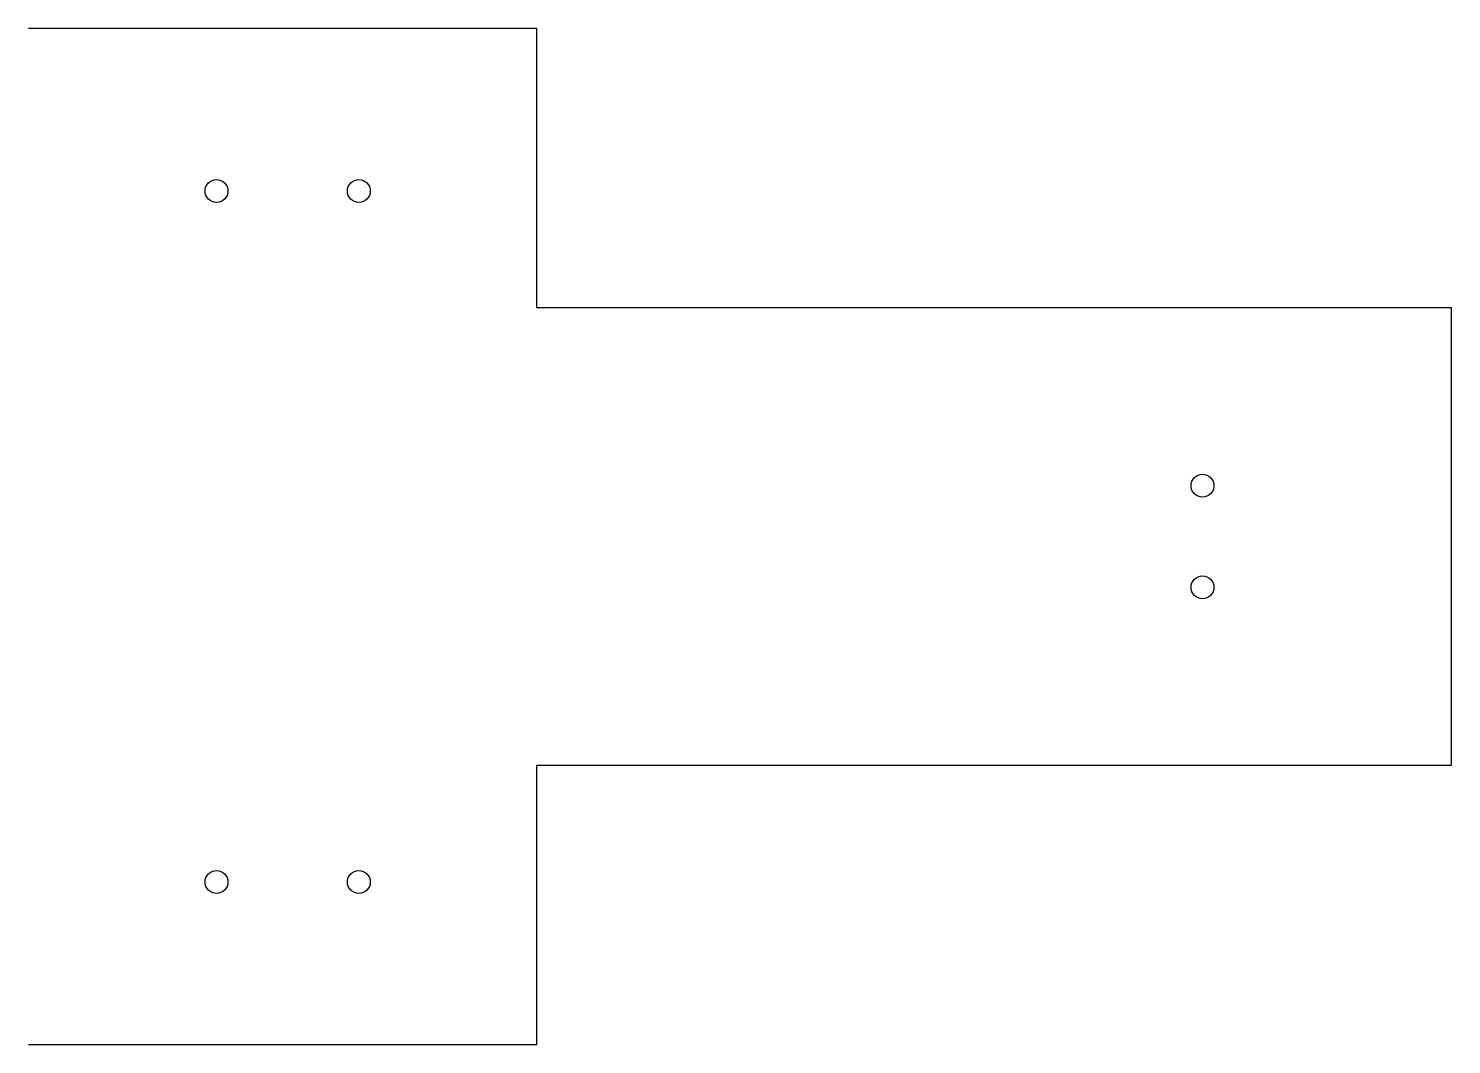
# Model space of a CAD drawing. Header units: millimetres. Extents: x 0 to 280, y -100 to 100.
import ezdxf

# ---------------------------------------------------------------- set-up
doc = ezdxf.new("R2010")
doc.units = ezdxf.units.MM

msp = doc.modelspace()

# ---------------------------------------------------------------- linework, layer by layer
msp.add_lwpolyline([(0, -100), (100, -100), (100, -45), (280, -45), (280, 45), (100, 45), (100, 100), (0, 100)])
at = {"layer": 'DRILL'}
for centre in [(37, 68), (65, 68), (231, 10), (231, -10), (37, -68), (65, -68)]:
    msp.add_circle(centre, 2.25, dxfattribs=at)

doc.saveas('drawing.dxf')
